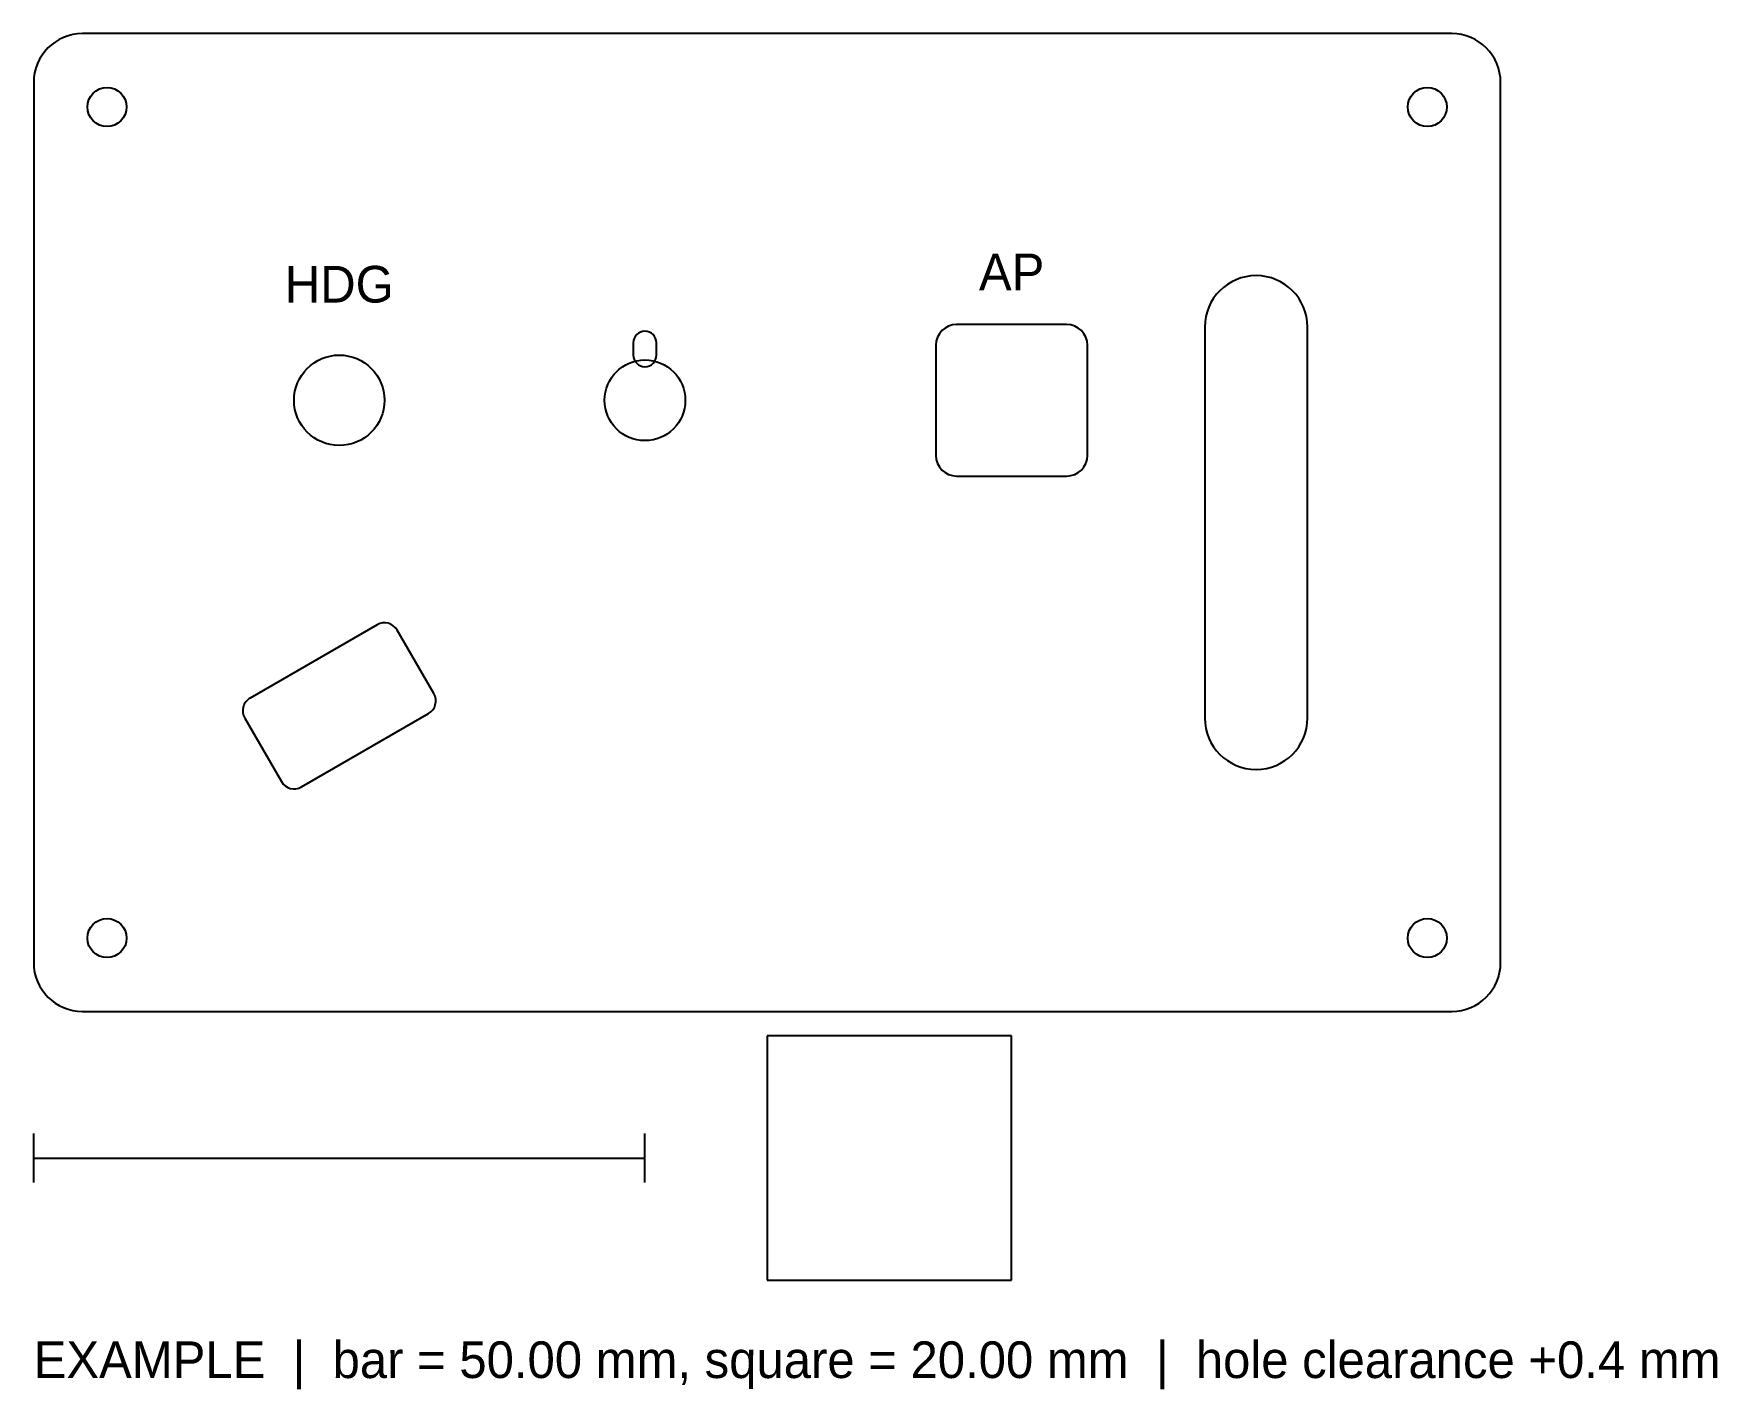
# Model space of a CAD drawing. Header units: millimetres. Extents: x 0 to 138, y -31 to 80.
import ezdxf
from ezdxf.enums import TextEntityAlignment as Align

# ---------------------------------------------------------------- set-up
doc = ezdxf.new("R2010")
doc.units = ezdxf.units.MM
for name, color, linetype in [('CHECK', 3, 'CONTINUOUS'), ('CUT', 1, 'CONTINUOUS'), ('ENGRAVE', 5, 'CONTINUOUS')]:
    doc.layers.add(name, color=color, linetype=linetype)

msp = doc.modelspace()

# ---------------------------------------------------------------- linework, layer by layer
at = {"layer": 'CHECK'}
for p, q in [((80, -2), (60, -2)), ((60, -2), (60, -22)), ((80, -22), (80, -2)), ((0, -14), (0, -10)), ((50, -14), (50, -10)), ((0, -12), (50, -12)), ((60, -22), (80, -22))]:
    msp.add_line(p, q, dxfattribs=at)
at = {"layer": 'CUT'}
for p, q in [((116, 80), (4, 80)), ((0, 76), (0, 4)), ((120, 4), (120, 76)), ((84.5, 56.2), (75.5, 56.2)), ((95.8, 56), (95.8, 24)), ((104.2, 24), (104.2, 56)), ((49.05, 54.7), (49.05, 53.7)), ((50.95, 53.7), (50.95, 54.7)), ((73.8, 54.5), (73.8, 45.5)), ((86.2, 45.5), (86.2, 54.5)), ((75.5, 43.8), (84.5, 43.8)), ((28.0962, 31.6373), (17.7038, 25.6373)), ((32.7354, 26.0019), (29.7354, 31.1981)), ((17.2646, 23.9981), (20.2646, 18.8019)), ((21.9038, 18.3627), (32.2962, 24.3627)), ((4, 0), (116, 0))]:
    msp.add_line(p, q, dxfattribs=at)
for centre, radius in [((6, 74), 1.6), ((114, 74), 1.6), ((25, 50), 3.7), ((50, 50), 3.3), ((6, 6), 1.6), ((114, 6), 1.6)]:
    msp.add_circle(centre, radius, dxfattribs=at)
for centre, radius, start, end in [((4, 76), 4, 90, 180), ((116, 76), 4, 0, 90), ((100, 56), 4.2, 90, 180), ((100, 56), 4.2, 0, 90), ((50, 54.7), 0.95, 90, 180), ((50, 54.7), 0.95, 0, 90), ((75.5, 54.5), 1.7, 90, 180), ((84.5, 54.5), 1.7, 0, 90), ((50, 53.7), 0.95, 180, 270), ((50, 53.7), 0.95, 270, 0), ((75.5, 45.5), 1.7, 180, 270), ((84.5, 45.5), 1.7, 270, 0), ((28.6962, 30.5981), 1.2, 30, 120), ((18.3038, 24.5981), 1.2, 120, 210), ((31.6962, 25.4019), 1.2, 300, 30), ((100, 24), 4.2, 180, 270), ((100, 24), 4.2, 270, 0), ((21.3038, 19.4019), 1.2, 210, 300), ((4, 4), 4, 180, 270), ((116, 4), 4, 270, 0)]:
    msp.add_arc(centre, radius, start, end, dxfattribs=at)

# ---------------------------------------------------------------- texts
at = {"layer": 'CHECK'}
msp.add_text('EXAMPLE  |  bar = 50.00 mm, square = 20.00 mm  |  hole clearance +0.4 mm', height=3, dxfattribs=at).set_placement((0, -30))
at = {"layer": 'ENGRAVE'}
for s, p in [('AP', (80, 59)), ('HDG', (25, 58))]:
    msp.add_text(s, height=3, dxfattribs=at).set_placement(p, align=Align.CENTER)

doc.saveas('drawing.dxf')
